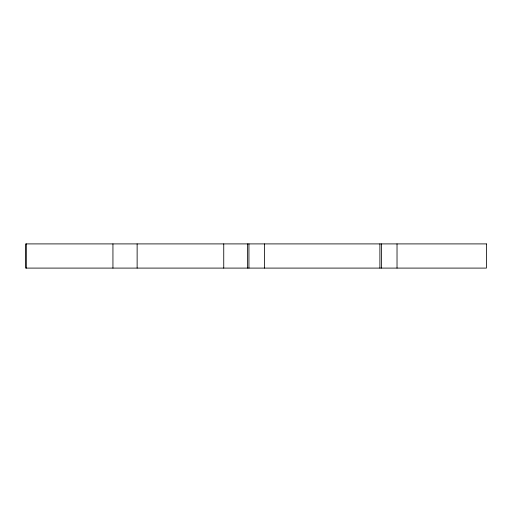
<?xml version="1.0" encoding="UTF-8"?>
<svg xmlns="http://www.w3.org/2000/svg" width="512" height="512" viewBox="0 0 512 512"><rect width="100%" height="100%" fill="white"/><g stroke="black" fill="none" stroke-linecap="round" stroke-linejoin="round"><path stroke-width="0.77" d="M397.024 243.904L397.024 268.096M381.395 243.904L381.395 268.096M379.898 243.904L379.898 268.096M264.563 243.904L264.563 268.096M248.934 243.904L248.934 268.096M247.437 243.904L247.437 268.096M223.744 243.904L223.744 268.096M137.133 243.904L137.133 268.096M112.941 243.904L112.941 268.096M26.323 243.904L26.323 268.096M486.4 243.904L25.6 243.904L25.6 268.096L486.4 268.096L486.4 243.904"/></g></svg>
